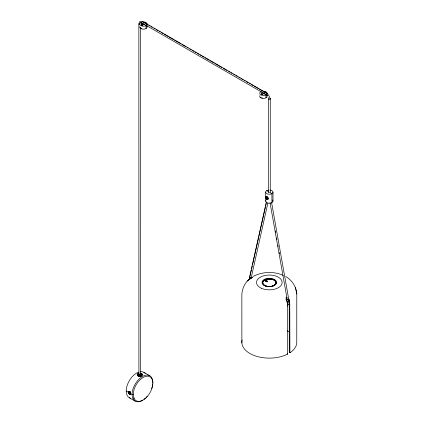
<?xml version="1.0" encoding="UTF-8"?>
<svg xmlns="http://www.w3.org/2000/svg" width="423" height="423" viewBox="0 0 423 423"><rect width="100%" height="100%" fill="white"/><g stroke="black" fill="none" stroke-linecap="round" stroke-linejoin="round"><path stroke-width="0.63" d="M270.276 192.201L270.276 98.707M252.505 277.171L250.405 278.466M265.893 197.345C266.041 195.579 268.97 198.239 267.828 199.254C266.395 200.618 264.935 196.663 266.527 196.753M287.682 353.543L287.677 305.813A14.636 8.449 60 0 0 286.297 299.426L286.207 297.892L286.9 297.163M130.342 392.417C132.029 395.743 127.069 393.734 128.455 391.555C130.887 390.281 131.389 396.388 128.835 393.591M128.83 391.814L128.83 392.629M128.772 391.984L128.772 392.401M128.629 393.316C127.334 392.01 129.301 390.429 130.162 392.126M249.549 277.335L266.395 201.871M249.961 276.356L251.405 269.906M251.69 268.616L252.267 266.035M252.552 264.745L258.601 237.652M258.892 236.362L265.369 207.339M265.66 206.049L266.236 203.468M251.13 278.101L267.87 203.114M267.003 93.7L266.987 92.97A3.664 2.115 0 0 0 264 91.246L263.793 91.976M266.976 95.032L266.892 95.291L267.008 94.868M146.295 26.062L146.231 25.697L146.506 26.321L146.971 25.777L146.86 26.083M146.961 25.829L146.966 25.814A1.634 0.719 79 0 1 146.871 26.152M144.01 22.054L144.042 21.991A3.664 2.115 0 0 1 147.03 23.714L146.982 24.333M252.441 277.292C246.847 278.773 241.755 288.317 241.861 294.836L241.871 342.9M266.839 95.392C266.03 95.127 266.109 95.186 266.828 95.408M129.517 394.178L129.755 393.771A1.443 0.761 56.1 0 0 130.088 393.903M143.836 22.72L144.042 22.292L147.04 24.323M146.94 26.025L146.628 26.332L146.258 25.935A1.295 0.624 -69.3 0 0 146.326 26.094M266.924 93.018L263.984 91.262L263.968 91.58L266.992 93.472M250.998 277.9L250.279 278.63A14.631 8.449 60 0 0 249.956 279.138M130.3 394.003C131.447 393.025 128.925 390.323 128.597 392.285C128.666 393.073 129.205 394.003 130.062 394.083C130.147 394.289 127.788 392.835 128.766 391.703L129.078 391.508M242.141 339.955A27.474 15.863 0 0 0 256.01 356.14A27.474 15.863 0 0 0 287.132 354.342L287.524 353.972A0.735 0.449 -56.9 0 0 287.688 353.464M266.257 95.048L266.839 94.932M130.189 394.056L130.527 393.67L130.358 392.56L128.973 391.566M129.988 392.766L129.052 393.184L128.994 392.29L129.438 392.031M128.809 393.062A2.829 0.28 -26 0 0 128.983 393.057L129.369 392.666M128.92 392.919A2.824 0.28 -26 0 0 129.184 392.851L129.697 392.555M129.184 392.851A2.824 2.289 71.9 0 1 128.994 392.29A2.734 0.27 -26 0 0 129.158 392.237L129.348 392.798L130.184 392.396M129.496 392.925L129.052 393.184A2.824 0.28 -26 0 0 129.311 393.115A2.824 2.289 71.9 0 0 129.634 393.602L130.242 393.29M129.311 393.115L129.634 393.602L130.078 393.342M252.933 276.489C262.223 271.651 273.744 271.074 283.315 275.426M289.723 352.248L289.538 352.322A0.735 0.397 -63.4 0 1 289.274 352.174L289.232 304.317A13.901 8.026 60 0 0 288.655 300.52M129.634 393.602A2.734 0.27 -26 0 0 129.792 393.549C129.073 393.147 130.421 392.533 129.348 392.798A2.824 2.289 71.9 0 1 129.158 392.237L128.994 392.29M287.09 297.142L286.313 297.639L286.297 299.426A14.742 8.508 60 0 1 287.688 306.236M270.36 286.551A6.62 3.823 0 0 0 275.944 282.839A6.62 3.823 0 0 0 270.577 279.021L268.616 278.974A6.62 3.823 0 0 0 265.047 279.857L267.119 281.004A0.55 0.317 0 0 1 267.119 281.454A0.55 0.317 0 0 1 266.342 281.454L264.264 280.269L265.877 281.48M268.616 278.974L270.577 279.021M129.57 391.566L129.745 391.677M139.056 376.079L138.427 375.925M130.11 393.903L129.575 393.649M266.733 199.397C268.288 200.053 268.425 197.673 267.193 197.181M147.003 23.72L144.031 22.007L144.01 22.324M142.879 21.621L267.209 93.398M143.651 22.382L144.788 23.043M145.93 23.699L147.072 24.36M148.78 25.348L149.922 26.004M151.064 26.665L152.206 27.321M153.914 28.309L155.056 28.97M156.198 29.626L157.906 30.615M159.048 31.276L160.19 31.931M161.327 32.592L163.04 33.581M164.182 34.237L168.174 36.542M169.311 37.203L173.303 39.503M174.445 40.164L180.721 43.786M181.858 44.447L185.85 46.747M186.992 47.408L188.135 48.069M189.842 49.052L190.985 49.713M192.127 50.369L193.834 51.357M194.977 52.018L196.119 52.674M197.255 53.335L198.969 54.324M200.111 54.979L201.248 55.64M202.39 56.296L204.103 57.285M205.245 57.946L209.237 60.251M210.374 60.907L214.366 63.212M215.508 63.873L221.779 67.495M223.492 68.478L226.913 70.456M228.626 71.445L229.763 72.1M230.905 72.761L232.047 73.417M233.755 74.406L234.897 75.067M236.039 75.722L237.181 76.383M238.889 77.372L240.031 78.028M241.173 78.689L242.881 79.677M244.023 80.333L245.166 80.994M246.302 81.65L248.015 82.638M249.158 83.299L250.294 83.955M251.436 84.616L253.15 85.605M254.286 86.26L258.279 88.566M259.421 89.227L262.842 91.199M264.555 92.188L267.405 93.832M146.231 25.713L146.236 25.724A1.295 0.661 -65.5 0 0 146.263 25.93L146.231 25.428A3.664 2.115 0 0 1 140.827 25.57A3.664 2.115 0 0 1 141.071 22.451L266.189 94.689L266.252 95.318M144.529 24.714L141.076 22.747L141.176 23.054M266.189 94.969L261.033 91.712A3.664 2.115 0 0 0 260.785 94.826A3.664 2.115 0 0 0 266.189 94.683M266.733 190.651L268.288 191.55M269.324 192.148L271.915 193.644L271.915 202.617M267.283 281.528A0.55 0.317 0 0 0 267.119 281.3L265.047 279.857A6.599 3.807 0 0 1 275.738 281.84A6.599 3.807 0 0 1 267.791 286.429A6.599 3.807 0 0 1 264.285 280.264M285.689 299.077L286.297 299.426M285.715 276.489C291.97 280.195 296.354 286.651 296.787 293.985L296.772 341.631A27.474 15.863 0 0 1 290.241 352.549L289.242 352.042A0.751 0.407 -62.9 0 0 289.337 352.264M143.899 372.346L149.779 375.74M129.232 392.459L130.189 393.015M126.213 391.016L128.232 392.184M130.67 393.591L132.092 394.41A0.841 0.486 0 0 0 133.287 394.41M129.248 397.726L135.127 401.12M266.527 199.244L265.887 197.615M138.649 373.821L138.908 374.27A1.28 0.74 0 0 0 139.061 375.391M286.054 297.168L287.117 299.902M268.103 97.375L268.325 98.136M295.376 287.286L296.787 293.985L296.296 291.315M288.687 299.103A14.631 8.449 60 0 1 289.75 304.618L289.898 352.597A0.735 0.397 -64.4 0 0 290.241 352.544M271.55 202.316L288.824 299.669A2.744 1.581 60 0 1 287.28 301.483M275.394 230.979L275.627 232.28M276.663 238.133L276.896 239.434M277.937 245.282L278.165 246.583M279.206 252.436L279.434 253.737M270.038 202.723L287.238 299.658M141.15 22.974L141.076 22.456M266.955 93.8L266.929 93.457M266.992 93.541L266.987 93.272L267.013 93.8M289.755 352.269L289.76 352.343A0.751 0.407 -62.8 0 0 289.855 352.565A0.714 0.386 -63.8 0 0 289.94 352.618M287.651 301.34A1.829 1.058 60 0 1 287.714 301.842L287.714 305.031A26.009 15.017 0 0 0 289.427 303.936M272.988 192.148L272.988 201.121M268.647 99.098L268.647 192.439M267.119 281.004L267.119 281.3M266.342 281.454L266.342 281.75A0.55 0.317 0 0 0 267.156 281.729M265.967 94.826L265.967 97.819M265.66 192.148L265.66 201.121M261.626 93.668L261.626 94.488M146.009 25.57L146.009 28.563M141.668 24.412L141.668 25.232M141.626 375.539L141.626 375.989M140.489 27.627L140.489 374.884M138.86 23.937L138.908 374.868M138.004 373.446L138.004 373.895M143.889 22.303A1.533 0.978 -32.3 0 1 143.767 22.551M143.931 22.313A1.412 0.73 -16.1 0 1 143.672 22.546M142.736 25.184A0.825 0.476 0 0 0 141.52 25.354A1.65 0.952 0 0 1 142.763 25.338M141.996 28.679A1.65 0.952 0 0 1 141.335 28.531M141.086 28.41A1.65 0.952 0 0 1 140.732 28.103M140.637 27.923A1.65 0.952 0 0 1 140.605 27.738M147.008 26.654A3.664 2.115 0 0 1 143.418 29.182A3.664 2.115 0 0 1 139.828 26.654M266.284 95.349A1.295 0.624 -69.3 0 1 266.236 95.17A1.295 0.661 -65.5 0 1 266.204 94.974M263.682 91.754A1.449 0.74 -16.9 0 0 263.91 91.537A1.412 0.73 -16.1 0 1 263.608 91.817M261.541 94.546A0.825 0.476 0 0 1 262.879 94.546M262.53 97.93A1.65 0.952 0 0 1 261.89 97.93M261.292 97.787A1.65 0.952 0 0 1 260.838 97.523M266.638 95.36A3.664 2.115 0 0 1 263.518 98.437A3.664 2.115 0 0 1 259.992 95.513M272.523 200.09A3.664 2.115 0 0 1 269.678 203.225A3.664 2.115 0 0 1 265.84 200.465M269.895 190.059A3.664 2.115 0 0 1 272.444 193.253A3.664 2.115 0 0 1 266.353 193.385A3.664 2.115 0 0 1 268.483 190.086M286.54 300.14A0.952 0.55 -60 0 1 287.069 299.701M287.46 299.701A0.841 0.486 60 0 1 286.937 299.759M288.735 299.05A0.952 0.412 -10.1 0 1 288.925 299.606A0.952 0.412 -10.1 0 1 287.608 299.881A0.952 0.412 -10.1 0 1 287.418 299.32M140.605 374.186A0.952 0.55 0 0 1 140.473 374.894A0.952 0.55 0 0 1 139.246 374.931A0.952 0.55 0 0 1 138.966 374.244M251.31 277.959A0.952 0.661 12.6 0 1 249.914 278.022A0.952 0.661 12.6 0 1 249.819 276.996M268.388 192.692A1.005 0.709 15 0 1 268.367 192.55A0.962 0.682 15.2 0 1 268.394 192.417M139.817 24.486A0.952 0.55 0 0 1 138.993 23.662M139.141 23.551A4.616 2.665 60 0 1 142.403 21.663M141.763 23.054A0.952 0.55 -60 0 1 142.35 21.7A0.952 0.55 -60 0 1 143.069 22.181M266.627 95.053A0.952 0.55 -60 0 1 266.062 94.572A0.952 0.55 -60 0 1 266.696 93.467A0.952 0.55 -60 0 1 267.399 93.716M266.733 93.446A4.616 2.665 60 0 1 269.996 99.098M266.733 95.001A2.712 1.565 60 0 1 267.035 95.201M267.325 95.45A2.712 1.565 60 0 1 267.6 95.746M270.091 98.385A0.952 0.55 0 0 1 269.546 99.241A0.952 0.55 0 0 1 268.383 98.622M249.787 277.779A2.744 1.586 60 0 1 249.771 277.372M130.543 392.697A1.391 0.804 60 0 1 130.162 394.019M130.025 394.014A1.391 0.804 60 0 1 128.804 392.74A1.391 0.804 60 0 1 129.163 391.487A1.391 0.804 60 0 1 130.458 392.496M130.358 392.56A2.829 0.28 -26 0 1 129.798 392.787L129.866 392.919A2.824 0.28 -26 0 1 129.475 393.062A2.824 2.289 71.9 0 0 129.792 393.549M129.739 392.655A2.824 0.28 -26 0 1 129.348 392.798M140.563 373.646A1.65 0.952 0 0 1 141.134 375.064A1.65 0.952 0 0 1 138.617 375.148A1.65 0.952 0 0 1 138.897 373.705M140.722 374.27A1.28 0.74 0 0 1 140.568 375.391M140.209 375.497A1.28 0.74 0 0 1 139.421 375.497M140.833 374.514A1.829 1.058 0 0 1 141.108 374.641M138.533 375.391A1.28 0.74 0 0 1 138.749 374.979M139.817 374.651A1.28 0.74 0 0 1 141.081 375.275M140.605 373.086A2.564 1.481 0 0 1 141.89 375.365A2.564 1.481 0 0 1 137.739 375.365A2.564 1.481 0 0 1 139.024 373.086M141.89 374.069A2.564 1.481 0 0 1 141.531 376.042A2.564 1.481 0 0 1 138.099 376.042A2.564 1.481 0 0 1 137.739 374.069M138.31 373.742A2.564 1.481 0 0 1 138.649 373.625M140.981 373.625A2.564 1.481 0 0 1 141.324 373.742M140.891 375.798A1.829 1.058 0 0 1 140.515 375.92M138.982 375.883A1.829 1.058 0 0 1 138.739 375.798M138.184 375.423A1.829 1.058 0 0 1 138.072 375.27M141.012 375.883A1.946 1.264 -7.2 0 1 140.695 376.047M138.871 376.174A1.946 1.264 -7.2 0 1 138.316 375.92M152.899 382.508A0.841 0.486 0 0 1 152.814 383.138M142.456 400.391A14.652 8.46 -60 0 1 132.098 394.617A14.652 8.46 -60 0 1 142.091 376.682A14.652 8.46 -60 0 1 152.803 381.832M152.687 384.391A14.652 8.46 -60 0 1 152.529 385.406M152.306 386.437A14.652 8.46 -60 0 1 151.688 388.531M147.156 396.372A14.652 8.46 -60 0 1 146.041 397.583M145.269 398.318A14.652 8.46 -60 0 1 144.074 399.312M140.542 371.695A14.652 8.46 -60 0 1 145.189 373.414M134.419 397.98A14.652 8.46 -60 0 1 133.372 398.26M130.485 398.228A14.652 8.46 -60 0 1 127.085 385.723A14.652 8.46 -60 0 1 138.596 372.134M141.605 375.381A2.004 0.999 -6 0 1 141.419 375.561M140.88 375.873A2.004 0.999 -6 0 1 140.547 375.989M138.184 375.613A1.946 1.264 7.3 0 1 138.03 375.407M268.288 286.551A6.62 3.823 0 0 1 263.117 284.108A6.62 3.823 0 0 1 264.269 280.306M288.83 301.155A26.009 15.017 0 0 1 287.714 301.842M289.723 352.243A0.735 0.397 -64.1 0 1 289.422 352.317M287.27 330.823A26.739 15.44 0 0 1 289.845 332.367M288.772 299.373A14.742 8.502 60 0 1 289.76 305.046M287.534 353.966A0.735 0.471 -57.2 0 1 287.132 354.347M288.856 301.361A13.938 8.048 60 0 1 289.237 304.708M274.136 279.841A0.735 0.423 -60 0 1 274.501 279.455M264.142 285.44A0.735 0.423 -60 0 1 264.507 285.403M130.67 393.29L130.284 393.903L130.601 392.84L130.67 393.29M266.791 197.504L266.606 197.768L267.167 198.466L267.352 198.202L266.791 197.504M249.247 279.259L247.233 281.062L251.558 277.472L249.247 279.259M129.057 391.582L129.057 391.582M264.856 280.444L264.481 280.676A6.319 3.648 0 0 1 265.258 280.227L264.856 280.444M130.088 391.925L130.517 392.586L130.088 391.925M129.237 393.332L128.92 392.845L129.216 393.3M141.145 22.948L141.139 22.937A1.295 0.814 -55.2 0 1 141.081 22.747L141.134 22.911M141.731 25.116A0.825 0.476 0 0 0 143.069 24.82A0.825 0.476 0 0 0 141.959 24.301A0.825 0.476 0 0 0 141.731 25.116M261.795 94.414A0.825 0.476 0 0 0 263.032 94.006A0.825 0.476 0 0 0 261.795 93.594A0.825 0.476 0 0 0 261.795 94.414M266.025 197.472A1.465 0.846 60 0 0 267.664 199.259A1.465 0.846 60 0 0 267.479 197.092A1.465 0.846 60 0 0 266.025 197.472M265.898 197.478A1.555 0.899 60 0 0 267.637 199.381A1.555 0.899 60 0 0 267.442 197.076A1.555 0.899 60 0 0 265.898 197.478M145.575 398.207A13.811 7.974 -60 0 0 149.954 376.814A13.811 7.974 -60 0 0 133.62 391.301A13.811 7.974 -60 0 0 145.575 398.207M261.255 288.2A12.822 7.403 0 0 0 281.988 283.606A12.822 7.403 0 0 0 264.729 275.537A12.822 7.403 0 0 0 261.255 288.2M264.713 285.737A7.328 4.23 0 0 0 276.557 283.109A7.328 4.23 0 0 0 266.696 278.498A7.328 4.23 0 0 0 264.713 285.737M265.036 285.678A6.81 3.929 0 0 0 276.045 283.236A6.81 3.929 0 0 0 266.881 278.953A6.81 3.929 0 0 0 265.036 285.678"/></g></svg>
